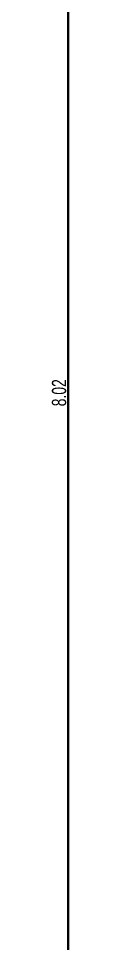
# Model space of a CAD drawing. Header units: millimetres. Extents: x 3781 to 4924, y 1639 to 1721.
# Drawn here: x 4367.156 to 4367.2, y 1653.086 to 1655.485 of the extents above; entities that cross this region are included whole.
import ezdxf

# ---------------------------------------------------------------- set-up
doc = ezdxf.new("R2010")
doc.units = ezdxf.units.MM
doc.layers.get('Defpoints').update_dxf_attribs({"color": 255})
doc.layers.add('_ACHU3', color=253, linetype='Continuous')
doc.layers.add('JCA_COTAS', color=1, linetype='Continuous')
doc.layers.add('Muro', color=4, linetype='Continuous', lineweight=40)
doc.styles.add('ROMANS', font='arial.ttf', dxfattribs={"width": 0.7})
doc.dimstyles.new('1-10', dxfattribs={"dimscale": 10, "dimtxt": 0.0037, "dimasz": 0.001, "dimexe": 0.0018, "dimexo": 0.0018, "dimgap": 0.0005, "dimtad": 1, "dimzin": 4, "dimdsep": 46, "dimtxsty": 'ROMANS', "dimblk": 'ARCHTICK', "dimcen": 0.003, "dimdle": 0.0015, "dimclrd": 1, "dimclre": 1, "dimclrt": 4, "dimadec": 0, "dimazin": 0, "dimtfac": 1, "dimtix": 1, "dimtmove": 2, "dimatfit": 3, "dimldrblk": 'flecha', "dimfxl": 1, "dimtolj": 1, "dimtzin": 4, "dimarcsym": 0})

# ---------------------------------------------------------------- blocks, each defined once
blk = doc.blocks.new('_ArchTick')
at = {"color": 0, "linetype": 'ByBlock', "const_width": 0.15}
blk.add_lwpolyline([(-0.5, -0.5), (0.5, 0.5)], dxfattribs=at)
blk = doc.blocks.new('*D56')
at = {"layer": 'Defpoints', "color": 0, "transparency": 16777216}
for p in [(1145.333174937007, -6003.673839297825), (1145.083338685341, -6011.698836573876), (1145.333174937008, -6011.698836573876)]:
    blk.add_point(p, dxfattribs=at)
at = {"layer": 'JCA_COTAS', "color": 1, "lineweight": -2, "transparency": 16777216}
for p, q in [((1145.315174937007, -6003.673839297825), (1145.065338685341, -6003.673839297825)), ((1145.083338685341, -6003.658839297825), (1145.083338685341, -6011.713836573877)), ((1145.315174937008, -6011.698836573876), (1145.065338685341, -6011.698836573876))]:
    blk.add_line(p, q, dxfattribs=at)
at = {"layer": 'JCA_COTAS', "color": 1, "lineweight": -2, "transparency": 16777216, "xscale": 0.01, "yscale": 0.01, "zscale": 0.01}
for p, rotation in [((1145.083338685341, -6003.673839297825), 90), ((1145.083338685341, -6011.698836573876), 270)]:
    blk.add_blockref('_ArchTick', p, dxfattribs=dict(at, rotation=rotation))
at = {"layer": 'JCA_COTAS', "color": 4, "transparency": 16777216, "insert": (1145.059447484793, -6007.686337935849), "char_height": 0.03700000000000001, "attachment_point": 5, "rotation": 90, "style": 'ROMANS'}
blk.add_mtext('\\A1;8.02', dxfattribs=at)
blk = doc.blocks.new('flecha')
at = {"layer": '_ACHU3', "linetype": 'Continuous', "lineweight": 0}
h = blk.add_hatch(color=255, dxfattribs=at)
h.dxf.hatch_style = 1
h.paths.add_polyline_path([(0, 0), (2.440939012883973, 0.4295472710209653), (2.440800316075634, 0.0184022549506153), (3.999699078682168, 0.0299991699157545), (4.000145416610846, -0.0299991699157545), (2.440937037757976, -0.0419800445802139), (2.440935414322666, -0.4295472711578441)])
at = {"layer": '_ACHU3', "linetype": 'Continuous', "lineweight": 0, "flags": 128}
blk.add_lwpolyline([(0, 0), (2.440939012883973, 0.4295472710209653), (2.440800316075634, 0.0184022549506153), (2.440800316075634, 0.0184022549506153), (3.999699078682168, 0.0299991699157545), (4.000145416610846, -0.0299991699157545), (2.440937037757976, -0.0419800445802139), (2.440935414322666, -0.4295472711578441), (0, 0)], dxfattribs=at)
blk = doc.blocks.new('Est etapa 3 torre')
at = {"layer": 'JCA_COTAS'}
dim = blk.add_linear_dim(base=(1145.083338685341, -6011.698836573876), p1=(1145.333174937007, -6003.673839297823), p2=(1145.333174937007, -6011.698836573874), angle=90, dimstyle='1-10', dxfattribs=at)
dim.commit()
dim.dimension.update_dxf_attribs({"geometry": '*D56', "text_midpoint": (1145.059447484793, -6007.686337935849)})

msp = doc.modelspace()

# ---------------------------------------------------------------- block references
at = {"layer": 'Muro'}
msp.add_blockref('Est etapa 3 torre', (3222.116260718484, 7662.200772007931), dxfattribs=at)

doc.saveas('drawing.dxf')
